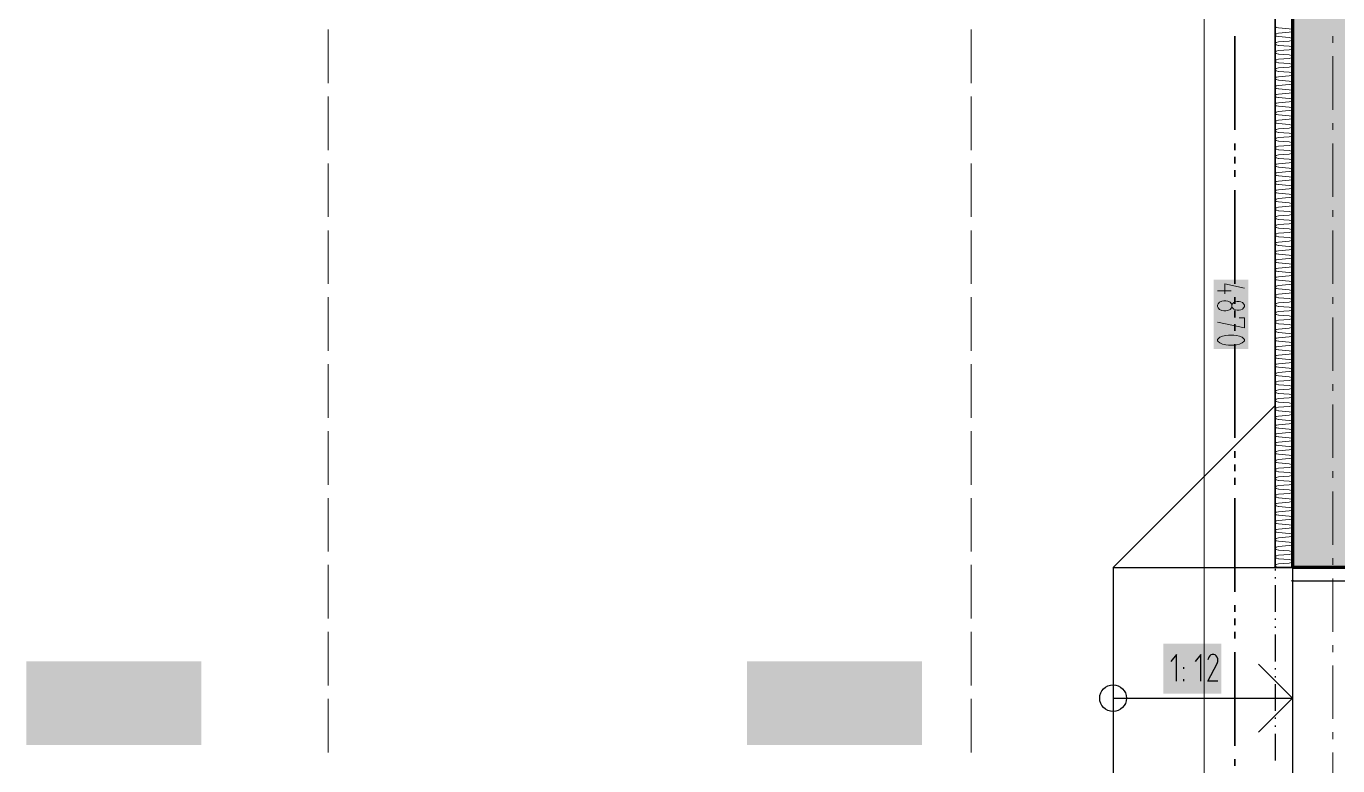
# Model space of a CAD drawing. Header units: millimetres. Extents: x 0 to 594, y 0 to 420.
# Drawn here: x 347.22 to 387, y 253.3 to 275.75 of the extents above; entities that cross this region are included whole.
import ezdxf

# ---------------------------------------------------------------- set-up
doc = ezdxf.new("R2010")
doc.units = ezdxf.units.MM
doc.header["$LTSCALE"] = 8
doc.layers.add('PDF_Cislovani stani', color=7, linetype='Continuous', true_color=0xffffff)
for name, color, linetype in [('PDF_Dokresleni nad rovinou rezu', 7, 'Continuous'), ('PDF_Dopravni znaceni', 7, 'Continuous'), ('PDF_Dvere', 7, 'Continuous'), ('PDF_Koty delkove', 7, 'Continuous'), ('PDF_Obecne 0.25', 7, 'Continuous'), ('PDF_Osy hlavni', 7, 'Continuous'), ('PDF_Pozarni useky', 3, 'Continuous'), ('PDF_Rampy', 7, 'Continuous'), ('PDF_Steny obvodove nosne', 7, 'Continuous'), ('PDF_Steny sendvic', 7, 'Continuous')]:
    doc.layers.add(name, color=color, linetype=linetype)

msp = doc.modelspace()

# ---------------------------------------------------------------- linework, layer by layer
at = {"layer": 'PDF_Cislovani stani', "lineweight": 18, "transparency": 33554559}
for points in [[(347.224, 256.471), (347.224, 253.932), (352.533, 256.471), (352.533, 253.932)], [(369.084, 256.471), (369.084, 253.932), (374.393, 256.471), (374.393, 253.932)]]:
    msp.add_solid(points, dxfattribs=at)
at = {"layer": 'PDF_Dokresleni nad rovinou rezu', "lineweight": 25}
for points in [[(385.105, 259.27), (385.105, 259.229)], [(385.105, 259.026), (385.105, 258.986)], [(385.105, 258.782), (385.105, 257.97)], [(385.105, 257.767), (385.105, 257.726)], [(385.105, 257.523), (385.105, 257.482)], [(385.105, 257.279), (385.105, 256.466)], [(385.105, 256.263), (385.105, 256.223)], [(385.105, 256.02), (385.105, 255.979)], [(385.105, 255.776), (385.105, 254.963)], [(385.105, 254.76), (385.105, 254.719)], [(385.105, 254.516), (385.105, 254.475)], [(385.105, 254.272), (385.105, 253.46)]]:
    msp.add_lwpolyline(points, dxfattribs=at)
at = {"layer": 'PDF_Dokresleni nad rovinou rezu', "lineweight": 25, "transparency": 33554559}
msp.add_solid([(385.105, 259.369), (385.156, 259.319), (385.054, 259.319), (385.105, 259.268)], dxfattribs=at)
at = {"layer": 'PDF_Dopravni znaceni', "lineweight": 18}
for points in [[(356.378, 275.645), (356.378, 274.019)], [(375.882, 275.645), (375.882, 274.019)], [(356.378, 273.613), (356.378, 271.988)], [(375.882, 273.613), (375.882, 271.988)], [(356.378, 271.582), (356.378, 269.956)], [(375.882, 271.582), (375.882, 269.956)], [(356.378, 269.55), (356.378, 267.925)], [(375.882, 269.55), (375.882, 267.925)], [(356.378, 267.518), (356.378, 265.893)], [(375.882, 267.518), (375.882, 265.893)], [(356.378, 265.487), (356.378, 263.861)], [(375.882, 265.487), (375.882, 263.861)], [(356.378, 263.455), (356.378, 261.83)], [(375.882, 263.455), (375.882, 261.83)], [(356.378, 261.424), (356.378, 259.798)], [(375.882, 261.424), (375.882, 259.798)], [(356.378, 259.392), (356.378, 257.767)], [(375.882, 259.392), (375.882, 257.767)], [(356.378, 257.36), (356.378, 255.735)], [(375.882, 257.36), (375.882, 255.735)], [(356.378, 255.329), (356.378, 253.703)], [(375.882, 255.329), (375.882, 253.703)]]:
    msp.add_lwpolyline(points, dxfattribs=at)
at = {"layer": 'PDF_Dvere', "lineweight": 25}
msp.add_lwpolyline([(385.633, 259.319), (385.633, 258.912), (387.665, 258.912), (387.665, 259.319)], close=True, dxfattribs=at)
for points in [[(385.633, 258.912), (385.633, 258.457)], [(385.633, 258.254), (385.633, 258.214)], [(385.633, 258.01), (385.633, 257.198)], [(385.633, 256.995), (385.633, 256.954)], [(385.633, 256.751), (385.633, 255.938)], [(385.633, 255.735), (385.633, 255.694)], [(385.633, 255.491), (385.633, 254.679)], [(385.633, 254.475), (385.633, 254.435)], [(385.633, 254.232), (385.633, 253.419)]]:
    msp.add_lwpolyline(points, dxfattribs=at)
at = {"layer": 'PDF_Dvere', "lineweight": 25, "transparency": 33554559}
msp.add_solid([(385.633, 258.963), (385.684, 258.912), (385.583, 258.912), (385.633, 258.862)], dxfattribs=at)
at = {"layer": 'PDF_Koty delkove', "lineweight": 18}
for points in [[(382.954, 294.709), (382.954, 292.677), (382.954, 288.208), (382.954, 287.395), (382.954, 286.867), (382.954, 247.292), (382.954, 246.682)], [(383.577, 267.626), (383.577, 267.93), (384.172, 267.799)], [(383.36, 267.713), (383.766, 267.713)], [(383.55, 267.106), (383.604, 267.106), (383.672, 267.117), (383.739, 267.149), (383.78, 267.193), (383.794, 267.214), (383.794, 267.301), (383.78, 267.323), (383.739, 267.366), (383.672, 267.399), (383.604, 267.41), (383.55, 267.41), (383.483, 267.399), (383.414, 267.366), (383.374, 267.323), (383.36, 267.279), (383.36, 267.236), (383.374, 267.193), (383.414, 267.149), (383.483, 267.117), (383.55, 267.106)], [(383.794, 267.301), (383.808, 267.323), (383.848, 267.355), (383.902, 267.377), (383.956, 267.388), (384.011, 267.388), (384.064, 267.377), (384.119, 267.355), (384.159, 267.312), (384.172, 267.279), (384.172, 267.236), (384.159, 267.204), (384.119, 267.16), (384.064, 267.139), (384.011, 267.128), (383.956, 267.128), (383.902, 267.139), (383.848, 267.16), (383.808, 267.193), (383.794, 267.214)], [(384.011, 266.89), (384.172, 266.89), (384.172, 266.586), (383.36, 266.759)]]:
    msp.add_lwpolyline(points, dxfattribs=at)
msp.add_lwpolyline([(383.686, 266.066), (383.848, 266.066), (383.929, 266.077), (384.024, 266.099), (384.105, 266.131), (384.159, 266.174), (384.172, 266.196), (384.172, 266.239), (384.159, 266.261), (384.105, 266.304), (384.024, 266.337), (383.929, 266.359), (383.848, 266.37), (383.686, 266.37), (383.604, 266.359), (383.509, 266.337), (383.428, 266.304), (383.374, 266.261), (383.36, 266.239), (383.36, 266.196), (383.374, 266.174), (383.428, 266.131), (383.509, 266.099), (383.604, 266.077)], close=True, dxfattribs=at)
at = {"layer": 'PDF_Koty delkove', "color": 7, "lineweight": 18, "true_color": 0xffffff, "transparency": 33554559}
msp.add_solid([(383.238, 268.052), (383.238, 265.944), (384.294, 268.052), (384.294, 265.944)], dxfattribs=at)
at = {"layer": 'PDF_Obecne 0.25', "lineweight": 25}
for points in [[(385.105, 264.235), (380.189, 259.319), (380.189, 251.192)], [(380.189, 259.319), (385.633, 259.319)]]:
    msp.add_lwpolyline(points, dxfattribs=at)
msp.add_lwpolyline([(385.633, 259.319), (385.633, 251.192), (380.189, 251.192), (385.105, 247.292, 0.414211), (387.137, 245.26), (433.742, 245.26, 0.414215), (435.773, 247.292)], format="xyb", dxfattribs=at)
at = {"layer": 'PDF_Osy hlavni', "lineweight": 18}
for points in [[(386.852, 275.442), (386.852, 275.238)], [(386.852, 274.832), (386.852, 273.207)], [(386.852, 272.8), (386.852, 272.597)], [(386.852, 272.191), (386.852, 270.566)], [(386.852, 270.159), (386.852, 269.956)], [(386.852, 269.55), (386.852, 267.925)], [(386.852, 267.518), (386.852, 267.315)], [(386.852, 266.909), (386.852, 265.284)], [(386.852, 264.877), (386.852, 264.674)], [(386.852, 264.268), (386.852, 262.643)], [(386.852, 262.236), (386.852, 262.033)], [(386.852, 261.627), (386.852, 260.001)], [(386.852, 259.595), (386.852, 259.392)], [(386.852, 258.986), (386.852, 257.36)], [(386.852, 256.954), (386.852, 256.751)], [(386.852, 256.345), (386.852, 254.719)], [(386.852, 254.313), (386.852, 254.11)], [(386.852, 253.703), (386.852, 252.078)]]:
    msp.add_lwpolyline(points, dxfattribs=at)
at = {"layer": 'PDF_Pozarni useky', "lineweight": 35}
for points in [[(383.886, 275.442), (383.886, 272.597)], [(383.886, 272.191), (383.886, 271.988)], [(383.886, 271.785), (383.886, 271.582)], [(383.886, 271.378), (383.886, 271.175)], [(383.886, 270.769), (383.886, 267.925)], [(383.886, 267.518), (383.886, 267.315)], [(383.886, 267.112), (383.886, 266.909)], [(383.886, 266.706), (383.886, 266.503)], [(383.886, 266.096), (383.886, 263.252)], [(383.886, 262.846), (383.886, 262.643)], [(383.886, 262.439), (383.886, 262.236)], [(383.886, 262.033), (383.886, 261.83)], [(383.886, 261.424), (383.886, 258.579)], [(383.886, 258.173), (383.886, 257.97)], [(383.886, 257.767), (383.886, 257.564)], [(383.886, 257.36), (383.886, 257.157)], [(383.886, 256.751), (383.886, 253.907)], [(383.886, 253.5), (383.886, 253.297)]]:
    msp.add_lwpolyline(points, dxfattribs=at)
at = {"layer": 'PDF_Rampy', "lineweight": 25}
for points in [[(382.114, 255.861), (382.114, 256.674), (381.941, 256.458)], [(382.851, 255.861), (382.851, 256.674), (382.678, 256.458)], [(383.371, 255.861), (383.068, 255.861), (383.35, 256.403), (383.371, 256.458), (383.371, 256.539), (383.35, 256.593), (383.317, 256.633), (383.285, 256.661), (383.241, 256.674), (383.198, 256.674), (383.155, 256.661), (383.122, 256.633), (383.09, 256.593), (383.068, 256.512)], [(382.331, 256.241), (382.331, 256.295)], [(385.633, 255.35), (384.599, 256.384)], [(382.331, 255.861), (382.331, 255.929)], [(380.189, 255.35), (385.633, 255.35), (384.599, 254.315)]]:
    msp.add_lwpolyline(points, dxfattribs=at)
msp.add_circle((380.189, 255.35), 0.406, dxfattribs=at)
at = {"layer": 'PDF_Rampy', "color": 7, "lineweight": 25, "true_color": 0xffffff, "transparency": 33554559}
msp.add_solid([(381.709, 255.482), (383.473, 255.482), (381.709, 256.999), (383.473, 256.999)], dxfattribs=at)
at = {"layer": 'PDF_Steny obvodove nosne', "lineweight": 70}
for points in [[(385.633, 294.709), (369.909, 294.709), (369.909, 292.677), (381.042, 292.677), (381.855, 292.677), (385.633, 292.677), (385.633, 288.208), (385.633, 287.395), (385.633, 286.867), (385.633, 259.319)], [(387.665, 259.319), (385.633, 259.319)]]:
    msp.add_lwpolyline(points, dxfattribs=at)
at = {"layer": 'PDF_Steny obvodove nosne', "color": 9, "lineweight": 9, "true_color": 0xc0c0c0, "transparency": 33554559}
msp.add_solid([(387.665, 259.319), (387.665, 300.072), (385.633, 259.319), (385.633, 300.072)], dxfattribs=at)
at = {"layer": 'PDF_Steny sendvic', "lineweight": 35}
msp.add_lwpolyline([(385.105, 286.867), (385.105, 259.319), (385.633, 259.319), (385.633, 286.867)], dxfattribs=at)
at = {"layer": 'PDF_Steny sendvic', "lineweight": 9}
for points in [[(385.105, 275.746), (385.136, 275.709), (385.211, 275.693)], [(385.528, 275.667), (385.211, 275.693)], [(385.211, 275.535), (385.136, 275.519), (385.105, 275.482)], [(385.105, 275.482), (385.136, 275.445), (385.211, 275.429)], [(385.211, 275.535), (385.528, 275.561)], [(385.528, 275.403), (385.211, 275.429)], [(385.211, 275.271), (385.528, 275.297)], [(385.528, 275.667), (385.528, 275.667)], [(385.633, 275.62), (385.603, 275.652), (385.528, 275.667)], [(385.528, 275.561), (385.603, 275.577), (385.633, 275.609)], [(385.528, 275.403), (385.528, 275.403)], [(385.633, 275.356), (385.603, 275.388), (385.528, 275.403)], [(385.528, 275.297), (385.603, 275.312), (385.633, 275.344)], [(385.211, 275.271), (385.136, 275.255), (385.105, 275.218)], [(385.105, 275.218), (385.136, 275.181), (385.211, 275.165)], [(385.211, 275.007), (385.136, 274.991), (385.105, 274.954)], [(385.105, 274.954), (385.136, 274.916), (385.211, 274.901)], [(385.528, 275.139), (385.211, 275.165)], [(385.211, 275.007), (385.528, 275.033)], [(385.528, 274.875), (385.211, 274.901)], [(385.528, 275.139), (385.528, 275.139)], [(385.633, 275.091), (385.603, 275.123), (385.528, 275.139)], [(385.528, 275.033), (385.603, 275.048), (385.633, 275.08)], [(385.211, 274.743), (385.136, 274.727), (385.105, 274.69)], [(385.105, 274.69), (385.136, 274.652), (385.211, 274.637)], [(385.211, 274.743), (385.528, 274.769)], [(385.528, 274.611), (385.211, 274.637)], [(385.211, 274.478), (385.528, 274.505)], [(385.528, 274.875), (385.528, 274.875)], [(385.633, 274.827), (385.603, 274.859), (385.528, 274.875)], [(385.528, 274.769), (385.603, 274.784), (385.633, 274.816)], [(385.528, 274.611), (385.528, 274.611)], [(385.633, 274.563), (385.603, 274.595), (385.528, 274.611)], [(385.528, 274.505), (385.603, 274.52), (385.633, 274.552)], [(385.211, 274.478), (385.136, 274.463), (385.105, 274.426), (385.136, 274.388), (385.211, 274.373)], [(385.211, 274.214), (385.136, 274.199), (385.105, 274.161)], [(385.105, 274.161), (385.136, 274.124), (385.211, 274.109)], [(385.528, 274.347), (385.211, 274.373)], [(385.211, 274.214), (385.528, 274.24)], [(385.528, 274.083), (385.211, 274.109)], [(385.528, 274.347), (385.528, 274.347)], [(385.633, 274.299), (385.603, 274.331), (385.528, 274.347)], [(385.528, 274.24), (385.603, 274.256), (385.633, 274.288)], [(385.211, 273.95), (385.136, 273.935), (385.105, 273.897), (385.136, 273.86), (385.211, 273.845)], [(385.528, 273.712), (385.211, 273.686), (385.136, 273.671), (385.105, 273.633), (385.136, 273.596), (385.211, 273.58)], [(385.211, 273.95), (385.528, 273.976)], [(385.528, 273.818), (385.211, 273.845)], [(385.528, 274.083), (385.528, 274.083)], [(385.633, 274.035), (385.603, 274.067), (385.528, 274.083)], [(385.528, 273.976), (385.603, 273.992), (385.633, 274.024)], [(385.528, 273.818), (385.528, 273.818)], [(385.633, 273.771), (385.603, 273.803), (385.528, 273.818)], [(385.528, 273.712), (385.603, 273.728), (385.633, 273.76)], [(385.528, 273.448), (385.211, 273.422), (385.136, 273.407), (385.105, 273.369), (385.136, 273.332), (385.211, 273.316)], [(385.528, 273.554), (385.211, 273.58)], [(385.528, 273.29), (385.211, 273.316)], [(385.528, 273.554), (385.528, 273.554)], [(385.633, 273.507), (385.603, 273.539), (385.528, 273.554)], [(385.528, 273.448), (385.603, 273.464)], [(385.528, 273.29), (385.528, 273.29)], [(385.633, 273.243), (385.603, 273.275), (385.528, 273.29)], [(385.603, 273.464), (385.633, 273.496)], [(385.211, 273.158), (385.136, 273.142), (385.105, 273.105)], [(385.105, 273.105), (385.136, 273.068), (385.211, 273.052)], [(385.211, 272.894), (385.136, 272.878), (385.105, 272.841)], [(385.211, 273.158), (385.528, 273.184)], [(385.528, 273.026), (385.211, 273.052)], [(385.211, 272.894), (385.528, 272.92)], [(385.528, 273.184), (385.603, 273.2), (385.633, 273.232)], [(385.528, 273.026), (385.528, 273.026)], [(385.633, 272.979), (385.603, 273.011), (385.528, 273.026)], [(385.528, 272.92), (385.603, 272.935), (385.633, 272.967)], [(385.105, 272.841), (385.136, 272.804)], [(385.528, 272.656), (385.211, 272.63), (385.136, 272.614), (385.105, 272.577)], [(385.105, 272.577), (385.136, 272.54), (385.211, 272.524)], [(385.136, 272.804), (385.211, 272.788)], [(385.528, 272.762), (385.211, 272.788)], [(385.528, 272.498), (385.211, 272.524)], [(385.528, 272.762), (385.528, 272.762)], [(385.633, 272.714), (385.603, 272.746), (385.528, 272.762)], [(385.528, 272.656), (385.603, 272.671), (385.633, 272.703)], [(385.528, 272.498), (385.528, 272.498)], [(385.633, 272.45), (385.603, 272.482), (385.528, 272.498)], [(385.211, 272.366), (385.136, 272.35), (385.105, 272.313)], [(385.105, 272.313), (385.136, 272.275), (385.211, 272.26)], [(385.211, 272.101), (385.136, 272.086), (385.105, 272.049)], [(385.211, 272.366), (385.528, 272.392)], [(385.528, 272.234), (385.211, 272.26)], [(385.211, 272.101), (385.528, 272.128)], [(385.528, 272.392), (385.603, 272.407), (385.633, 272.439)], [(385.528, 272.234), (385.528, 272.234)], [(385.633, 272.186), (385.603, 272.218), (385.528, 272.234)], [(385.528, 272.128), (385.603, 272.143), (385.633, 272.175)], [(385.105, 272.049), (385.136, 272.011), (385.211, 271.996)], [(385.211, 271.837), (385.136, 271.822), (385.105, 271.785)], [(385.105, 271.785), (385.136, 271.747), (385.211, 271.732)], [(385.528, 271.97), (385.211, 271.996)], [(385.211, 271.837), (385.528, 271.864)], [(385.528, 271.706), (385.211, 271.732)], [(385.528, 271.97), (385.528, 271.97)], [(385.633, 271.922), (385.603, 271.954), (385.528, 271.97)], [(385.528, 271.864), (385.603, 271.879), (385.633, 271.911)], [(385.528, 271.706), (385.528, 271.706)], [(385.633, 271.658), (385.603, 271.69), (385.528, 271.706)], [(385.211, 271.573), (385.136, 271.558), (385.105, 271.52)], [(385.105, 271.52), (385.136, 271.483), (385.211, 271.468)], [(385.211, 271.309), (385.136, 271.294), (385.105, 271.256), (385.105, 271.256)], [(385.211, 271.573), (385.528, 271.599)], [(385.528, 271.441), (385.211, 271.468)], [(385.211, 271.309), (385.528, 271.335)], [(385.528, 271.599), (385.603, 271.615), (385.633, 271.647)], [(385.528, 271.441), (385.528, 271.441)], [(385.603, 271.426), (385.528, 271.441)], [(385.528, 271.335), (385.603, 271.351), (385.633, 271.383)], [(385.633, 271.394), (385.603, 271.426)], [(385.105, 271.256), (385.136, 271.219), (385.211, 271.204)], [(385.211, 271.045), (385.136, 271.03), (385.105, 270.992)], [(385.105, 270.992), (385.136, 270.955), (385.211, 270.939)], [(385.528, 271.177), (385.211, 271.204)], [(385.211, 271.045), (385.528, 271.071)], [(385.528, 270.913), (385.211, 270.939)], [(385.528, 271.177), (385.528, 271.177)], [(385.633, 271.13), (385.603, 271.162), (385.528, 271.177)], [(385.528, 271.071), (385.603, 271.087), (385.633, 271.119)], [(385.528, 270.913), (385.528, 270.913)], [(385.633, 270.866), (385.603, 270.898), (385.528, 270.913)], [(385.211, 270.781), (385.136, 270.765), (385.105, 270.728)], [(385.105, 270.728), (385.136, 270.691), (385.211, 270.675)], [(385.211, 270.517), (385.136, 270.501), (385.105, 270.464)], [(385.211, 270.781), (385.528, 270.807)], [(385.528, 270.649), (385.211, 270.675)], [(385.211, 270.517), (385.528, 270.543)], [(385.528, 270.807), (385.603, 270.823), (385.633, 270.855)], [(385.528, 270.649), (385.528, 270.649)], [(385.633, 270.602), (385.603, 270.634), (385.528, 270.649)], [(385.528, 270.543), (385.603, 270.559), (385.633, 270.591)], [(385.105, 270.464), (385.136, 270.427), (385.211, 270.411)], [(385.211, 270.253), (385.136, 270.237), (385.105, 270.2)], [(385.105, 270.2), (385.136, 270.163), (385.211, 270.147)], [(385.528, 270.385), (385.211, 270.411)], [(385.211, 270.253), (385.528, 270.279)], [(385.528, 270.121), (385.211, 270.147)], [(385.528, 270.385), (385.528, 270.385)], [(385.633, 270.337), (385.603, 270.369), (385.528, 270.385)], [(385.528, 270.279), (385.603, 270.294), (385.633, 270.326)], [(385.528, 270.121), (385.528, 270.121)], [(385.528, 270.121), (385.528, 270.121)], [(385.633, 270.073), (385.603, 270.105), (385.528, 270.121)], [(385.211, 269.989), (385.136, 269.973), (385.105, 269.936)], [(385.105, 269.936), (385.136, 269.898), (385.211, 269.883)], [(385.211, 269.724), (385.136, 269.709), (385.105, 269.672), (385.136, 269.634), (385.211, 269.619)], [(385.211, 269.989), (385.528, 270.015), (385.603, 270.03), (385.633, 270.062)], [(385.528, 269.857), (385.211, 269.883)], [(385.211, 269.724), (385.528, 269.751), (385.603, 269.766), (385.633, 269.798)], [(385.528, 269.857), (385.528, 269.857)], [(385.633, 269.809), (385.603, 269.841), (385.528, 269.857)], [(385.211, 269.46), (385.136, 269.445), (385.105, 269.408), (385.136, 269.37), (385.211, 269.355)], [(385.528, 269.593), (385.211, 269.619)], [(385.211, 269.46), (385.528, 269.487)], [(385.528, 269.329), (385.211, 269.355)], [(385.528, 269.593), (385.528, 269.593)], [(385.633, 269.545), (385.603, 269.577), (385.528, 269.593)], [(385.528, 269.487), (385.603, 269.502), (385.633, 269.534)], [(385.528, 269.329), (385.528, 269.329)], [(385.633, 269.281), (385.603, 269.313), (385.528, 269.329)], [(385.211, 269.196), (385.136, 269.181), (385.105, 269.143), (385.136, 269.106), (385.211, 269.091)], [(385.211, 268.932), (385.136, 268.917), (385.105, 268.879)], [(385.211, 269.196), (385.528, 269.222)], [(385.528, 269.064), (385.211, 269.091)], [(385.211, 268.932), (385.528, 268.958)], [(385.528, 269.222), (385.603, 269.238), (385.633, 269.27)], [(385.528, 269.064), (385.528, 269.064)], [(385.633, 269.017), (385.603, 269.049), (385.528, 269.064)], [(385.528, 268.958), (385.603, 268.974), (385.633, 269.006)], [(385.528, 268.8), (385.211, 268.827), (385.136, 268.842), (385.105, 268.879)], [(385.211, 268.668), (385.136, 268.653), (385.105, 268.615), (385.136, 268.578), (385.211, 268.562)], [(385.211, 268.668), (385.528, 268.694)], [(385.528, 268.536), (385.211, 268.562)], [(385.528, 268.8), (385.528, 268.8)], [(385.633, 268.753), (385.603, 268.785), (385.528, 268.8)], [(385.528, 268.694), (385.603, 268.71), (385.633, 268.742)], [(385.528, 268.536), (385.528, 268.536)], [(385.633, 268.489), (385.603, 268.521), (385.528, 268.536)], [(385.211, 268.404), (385.136, 268.388), (385.105, 268.351)], [(385.105, 268.351), (385.105, 268.351), (385.136, 268.314), (385.211, 268.298)], [(385.211, 268.14), (385.136, 268.124), (385.105, 268.087)], [(385.211, 268.404), (385.528, 268.43)], [(385.528, 268.272), (385.211, 268.298)], [(385.211, 268.14), (385.528, 268.166)], [(385.528, 268.43), (385.603, 268.446), (385.633, 268.478)], [(385.528, 268.272), (385.528, 268.272)], [(385.633, 268.225), (385.603, 268.257), (385.528, 268.272)], [(385.528, 268.166), (385.603, 268.182), (385.633, 268.214)], [(385.105, 268.087), (385.136, 268.05), (385.211, 268.034)], [(385.211, 267.876), (385.136, 267.86), (385.105, 267.823)], [(385.105, 267.823), (385.136, 267.786), (385.211, 267.77)], [(385.528, 268.008), (385.211, 268.034)], [(385.211, 267.876), (385.528, 267.902)], [(385.528, 267.744), (385.211, 267.77)], [(385.528, 268.008), (385.528, 268.008)], [(385.633, 267.961), (385.603, 267.993), (385.528, 268.008)], [(385.528, 267.902), (385.603, 267.917), (385.633, 267.949)], [(385.528, 267.744), (385.528, 267.744)], [(385.633, 267.696), (385.603, 267.728), (385.528, 267.744)], [(385.211, 267.612), (385.136, 267.596), (385.105, 267.559)], [(385.105, 267.559), (385.136, 267.521), (385.211, 267.506)], [(385.211, 267.348), (385.136, 267.332), (385.105, 267.295)], [(385.211, 267.612), (385.528, 267.638)], [(385.528, 267.48), (385.211, 267.506)], [(385.211, 267.348), (385.528, 267.374)], [(385.528, 267.638), (385.603, 267.653), (385.633, 267.685)], [(385.528, 267.48), (385.528, 267.48)], [(385.633, 267.432), (385.603, 267.464), (385.528, 267.48)], [(385.528, 267.374), (385.603, 267.389), (385.633, 267.421)], [(385.105, 267.295), (385.136, 267.257), (385.211, 267.242)], [(385.211, 267.083), (385.136, 267.068), (385.105, 267.031), (385.105, 267.031)], [(385.528, 266.952), (385.211, 266.978), (385.136, 266.993), (385.105, 267.031)], [(385.528, 267.216), (385.211, 267.242)], [(385.211, 267.083), (385.528, 267.11), (385.603, 267.125), (385.633, 267.157)], [(385.528, 267.216), (385.528, 267.216)], [(385.633, 267.168), (385.603, 267.2), (385.528, 267.216)], [(385.528, 266.952), (385.528, 266.952)], [(385.633, 266.904), (385.603, 266.936), (385.528, 266.952)], [(385.211, 266.819), (385.136, 266.804), (385.105, 266.766)], [(385.528, 266.688), (385.211, 266.714), (385.136, 266.729), (385.105, 266.766)], [(385.211, 266.555), (385.136, 266.54), (385.105, 266.502)], [(385.211, 266.819), (385.528, 266.845)], [(385.211, 266.555), (385.528, 266.581), (385.603, 266.597), (385.633, 266.629)], [(385.528, 266.845), (385.603, 266.861)], [(385.528, 266.688), (385.528, 266.688)], [(385.633, 266.64), (385.603, 266.672), (385.528, 266.688)], [(385.603, 266.861), (385.633, 266.893)], [(385.528, 266.423), (385.211, 266.45), (385.136, 266.465), (385.105, 266.502)], [(385.211, 266.291), (385.136, 266.276), (385.105, 266.238)], [(385.105, 266.238), (385.136, 266.201), (385.211, 266.185)], [(385.211, 266.291), (385.528, 266.317), (385.603, 266.333), (385.633, 266.365)], [(385.528, 266.159), (385.211, 266.185)], [(385.528, 266.423), (385.528, 266.423)], [(385.633, 266.376), (385.603, 266.408), (385.528, 266.423)], [(385.528, 266.159), (385.528, 266.159)], [(385.633, 266.112), (385.603, 266.144), (385.528, 266.159)], [(385.211, 266.027), (385.136, 266.012), (385.105, 265.974)], [(385.105, 265.974), (385.136, 265.937), (385.211, 265.921)], [(385.211, 265.763), (385.136, 265.747), (385.105, 265.71)], [(385.211, 266.027), (385.528, 266.053), (385.603, 266.069), (385.633, 266.101)], [(385.528, 265.895), (385.211, 265.921)], [(385.211, 265.763), (385.528, 265.789), (385.603, 265.805), (385.633, 265.837)], [(385.528, 265.895), (385.528, 265.895)], [(385.633, 265.848), (385.603, 265.88), (385.528, 265.895)], [(385.105, 265.71), (385.136, 265.673), (385.211, 265.657)], [(385.211, 265.499), (385.136, 265.483), (385.105, 265.446)], [(385.105, 265.446), (385.105, 265.446), (385.136, 265.409), (385.211, 265.393)], [(385.528, 265.631), (385.211, 265.657)], [(385.211, 265.499), (385.528, 265.525)], [(385.528, 265.367), (385.211, 265.393)], [(385.528, 265.631), (385.528, 265.631)], [(385.633, 265.584), (385.603, 265.616), (385.528, 265.631)], [(385.528, 265.525), (385.603, 265.54), (385.633, 265.572)], [(385.528, 265.367), (385.528, 265.367)], [(385.633, 265.319), (385.603, 265.351), (385.528, 265.367)], [(385.211, 265.235), (385.136, 265.219), (385.105, 265.182)], [(385.105, 265.182), (385.136, 265.145), (385.211, 265.129)], [(385.211, 264.971), (385.136, 264.955), (385.105, 264.918)], [(385.211, 265.235), (385.528, 265.261)], [(385.528, 265.103), (385.211, 265.129)], [(385.211, 264.971), (385.528, 264.997)], [(385.528, 265.261), (385.603, 265.276), (385.633, 265.308)], [(385.528, 265.103), (385.528, 265.103)], [(385.633, 265.055), (385.603, 265.087), (385.528, 265.103)], [(385.528, 264.997), (385.603, 265.012), (385.633, 265.044)], [(385.105, 264.918), (385.136, 264.88), (385.211, 264.865)], [(385.211, 264.706), (385.136, 264.691), (385.105, 264.654)], [(385.105, 264.654), (385.136, 264.616), (385.211, 264.601)], [(385.528, 264.839), (385.211, 264.865)], [(385.211, 264.706), (385.528, 264.733)], [(385.528, 264.575), (385.211, 264.601)], [(385.528, 264.839), (385.528, 264.839)], [(385.633, 264.791), (385.603, 264.823), (385.528, 264.839)], [(385.528, 264.733), (385.603, 264.748), (385.633, 264.78)], [(385.528, 264.575), (385.528, 264.575)], [(385.633, 264.527), (385.603, 264.559), (385.528, 264.575)], [(385.211, 264.442), (385.136, 264.427), (385.105, 264.39)], [(385.105, 264.39), (385.136, 264.352), (385.211, 264.337)], [(385.211, 264.178), (385.136, 264.163), (385.105, 264.125)], [(385.211, 264.442), (385.528, 264.468)], [(385.528, 264.311), (385.211, 264.337)], [(385.211, 264.178), (385.528, 264.204)], [(385.528, 264.468), (385.603, 264.484), (385.633, 264.516)], [(385.528, 264.311), (385.528, 264.311)], [(385.633, 264.263), (385.603, 264.295), (385.528, 264.311)], [(385.528, 264.204), (385.603, 264.22), (385.633, 264.252)], [(385.528, 264.046), (385.211, 264.073), (385.136, 264.088), (385.105, 264.125)], [(385.211, 263.914), (385.136, 263.899), (385.105, 263.861)], [(385.105, 263.861), (385.136, 263.824)], [(385.528, 263.782), (385.211, 263.808), (385.136, 263.824)], [(385.211, 263.914), (385.528, 263.94), (385.603, 263.956), (385.633, 263.988)], [(385.528, 264.046), (385.528, 264.046)], [(385.633, 263.999), (385.603, 264.031), (385.528, 264.046)], [(385.528, 263.782), (385.528, 263.782)], [(385.633, 263.735), (385.603, 263.767), (385.528, 263.782)], [(385.211, 263.65), (385.136, 263.635), (385.105, 263.597)], [(385.105, 263.597), (385.136, 263.56), (385.211, 263.544)], [(385.211, 263.386), (385.136, 263.37), (385.105, 263.333)], [(385.211, 263.65), (385.528, 263.676)], [(385.528, 263.518), (385.211, 263.544)], [(385.211, 263.386), (385.528, 263.412)], [(385.528, 263.676), (385.603, 263.692), (385.633, 263.724)], [(385.528, 263.518), (385.528, 263.518)], [(385.633, 263.471), (385.603, 263.503), (385.528, 263.518)], [(385.528, 263.412), (385.603, 263.428), (385.633, 263.46)], [(385.105, 263.333), (385.136, 263.296), (385.211, 263.28)], [(385.211, 263.122), (385.136, 263.106), (385.105, 263.069)], [(385.105, 263.069), (385.136, 263.032), (385.211, 263.016)], [(385.528, 263.254), (385.211, 263.28)], [(385.211, 263.122), (385.528, 263.148), (385.603, 263.164), (385.633, 263.195)], [(385.528, 262.99), (385.211, 263.016)], [(385.528, 263.254), (385.528, 263.254)], [(385.633, 263.207), (385.603, 263.239), (385.528, 263.254)], [(385.528, 262.99), (385.528, 262.99)], [(385.633, 262.942), (385.603, 262.974), (385.528, 262.99)], [(385.211, 262.858), (385.136, 262.842), (385.105, 262.805)], [(385.105, 262.805), (385.136, 262.768), (385.211, 262.752)], [(385.211, 262.594), (385.136, 262.578), (385.105, 262.541)], [(385.211, 262.858), (385.528, 262.884)], [(385.528, 262.726), (385.211, 262.752)], [(385.211, 262.594), (385.528, 262.62)], [(385.528, 262.884), (385.603, 262.899), (385.633, 262.931)], [(385.528, 262.726), (385.528, 262.726)], [(385.633, 262.678), (385.603, 262.71), (385.528, 262.726)], [(385.528, 262.62), (385.603, 262.635), (385.633, 262.667)], [(385.105, 262.541), (385.136, 262.503), (385.211, 262.488)], [(385.211, 262.329), (385.136, 262.314), (385.105, 262.277)], [(385.105, 262.277), (385.136, 262.239), (385.211, 262.224)], [(385.528, 262.462), (385.211, 262.488)], [(385.211, 262.329), (385.528, 262.356)], [(385.528, 262.198), (385.211, 262.224)], [(385.528, 262.462), (385.528, 262.462)], [(385.633, 262.414), (385.603, 262.446), (385.528, 262.462)], [(385.528, 262.356), (385.603, 262.371), (385.633, 262.403)], [(385.528, 262.198), (385.528, 262.198)], [(385.633, 262.15), (385.603, 262.182), (385.528, 262.198)], [(385.211, 262.065), (385.136, 262.05), (385.105, 262.013)], [(385.105, 262.013), (385.136, 261.975), (385.211, 261.96)], [(385.211, 261.801), (385.136, 261.786), (385.105, 261.748)], [(385.211, 262.065), (385.528, 262.092)], [(385.528, 261.934), (385.211, 261.96)], [(385.211, 261.801), (385.528, 261.827)], [(385.528, 262.092), (385.603, 262.107), (385.633, 262.139)], [(385.528, 261.934), (385.528, 261.934)], [(385.633, 261.886), (385.603, 261.918), (385.528, 261.934)], [(385.528, 261.827), (385.603, 261.843), (385.633, 261.875)], [(385.105, 261.748), (385.136, 261.711), (385.211, 261.696)], [(385.211, 261.537), (385.136, 261.522), (385.105, 261.484)], [(385.105, 261.484), (385.136, 261.447), (385.211, 261.432)], [(385.528, 261.669), (385.211, 261.696)], [(385.211, 261.537), (385.528, 261.563)], [(385.528, 261.405), (385.211, 261.432)], [(385.528, 261.669), (385.528, 261.669)], [(385.633, 261.622), (385.603, 261.654), (385.528, 261.669)], [(385.528, 261.563), (385.603, 261.579), (385.633, 261.611)], [(385.528, 261.405), (385.528, 261.405)], [(385.633, 261.358), (385.603, 261.39), (385.528, 261.405)], [(385.211, 261.273), (385.136, 261.258), (385.105, 261.22)], [(385.105, 261.22), (385.136, 261.183), (385.211, 261.167)], [(385.211, 261.009), (385.136, 260.993), (385.105, 260.956)], [(385.211, 261.273), (385.528, 261.299)], [(385.528, 261.141), (385.211, 261.167)], [(385.211, 261.009), (385.528, 261.035)], [(385.528, 261.299), (385.603, 261.315), (385.633, 261.347)], [(385.528, 261.141), (385.528, 261.141)], [(385.633, 261.094), (385.603, 261.126), (385.528, 261.141)], [(385.528, 261.035), (385.603, 261.051), (385.633, 261.083)], [(385.105, 260.956), (385.136, 260.919), (385.211, 260.903)], [(385.211, 260.745), (385.136, 260.729), (385.105, 260.692)], [(385.105, 260.692), (385.136, 260.655), (385.211, 260.639)], [(385.528, 260.877), (385.211, 260.903)], [(385.211, 260.745), (385.528, 260.771)], [(385.528, 260.613), (385.211, 260.639)], [(385.528, 260.877), (385.528, 260.877)], [(385.633, 260.83), (385.603, 260.862), (385.528, 260.877)], [(385.528, 260.771), (385.603, 260.787), (385.633, 260.819)], [(385.528, 260.613), (385.528, 260.613)], [(385.633, 260.566), (385.603, 260.598), (385.528, 260.613)], [(385.211, 260.481), (385.136, 260.465), (385.105, 260.428)], [(385.105, 260.428), (385.136, 260.391), (385.211, 260.375)], [(385.211, 260.217), (385.136, 260.201), (385.105, 260.164)], [(385.105, 260.164), (385.136, 260.126), (385.211, 260.111)], [(385.211, 260.481), (385.528, 260.507), (385.603, 260.522), (385.633, 260.554)], [(385.528, 260.349), (385.211, 260.375)], [(385.211, 260.217), (385.528, 260.243)], [(385.528, 260.349), (385.528, 260.349)], [(385.633, 260.301), (385.603, 260.333), (385.528, 260.349)], [(385.528, 260.243), (385.603, 260.258)], [(385.603, 260.258), (385.633, 260.29)], [(385.211, 259.953), (385.136, 259.937), (385.105, 259.9)], [(385.105, 259.9), (385.136, 259.862), (385.211, 259.847)], [(385.528, 260.085), (385.211, 260.111)], [(385.211, 259.953), (385.528, 259.979)], [(385.528, 259.821), (385.211, 259.847)], [(385.528, 260.085), (385.528, 260.085)], [(385.633, 260.037), (385.603, 260.069), (385.528, 260.085)], [(385.528, 259.979), (385.603, 259.994), (385.633, 260.026)], [(385.528, 259.821), (385.528, 259.821)], [(385.633, 259.773), (385.603, 259.805), (385.528, 259.821)], [(385.211, 259.688), (385.136, 259.673), (385.105, 259.636)], [(385.105, 259.636), (385.136, 259.598), (385.211, 259.583)], [(385.211, 259.424), (385.136, 259.409), (385.105, 259.371)], [(385.105, 259.371), (385.136, 259.334), (385.211, 259.319)], [(385.211, 259.688), (385.528, 259.715)], [(385.528, 259.557), (385.211, 259.583)], [(385.211, 259.424), (385.528, 259.45)], [(385.528, 259.715), (385.603, 259.73), (385.633, 259.762)], [(385.528, 259.557), (385.528, 259.557)], [(385.633, 259.509), (385.603, 259.541), (385.528, 259.557)], [(385.528, 259.45), (385.603, 259.466), (385.633, 259.498)]]:
    msp.add_lwpolyline(points, dxfattribs=at)
at = {"layer": 'PDF_Steny sendvic', "lineweight": 9, "transparency": 33554559}
for points in [[(385.211, 275.712), (385.229, 275.693), (385.193, 275.693), (385.211, 275.675)], [(385.211, 275.448), (385.229, 275.429), (385.193, 275.429), (385.211, 275.411)], [(385.211, 275.183), (385.229, 275.165), (385.193, 275.165), (385.211, 275.147)], [(385.211, 274.919), (385.229, 274.901), (385.193, 274.901), (385.211, 274.883)], [(385.211, 274.655), (385.229, 274.637), (385.193, 274.637), (385.211, 274.619)], [(385.211, 274.391), (385.229, 274.373), (385.193, 274.373), (385.211, 274.355)], [(385.211, 274.127), (385.229, 274.109), (385.193, 274.109), (385.211, 274.09)], [(385.211, 273.863), (385.229, 273.845), (385.193, 273.845), (385.211, 273.826)], [(385.211, 273.599), (385.229, 273.58), (385.193, 273.58), (385.211, 273.562)], [(385.211, 273.335), (385.229, 273.316), (385.193, 273.316), (385.211, 273.298)], [(385.211, 273.071), (385.229, 273.052), (385.193, 273.052), (385.211, 273.034)], [(385.211, 272.806), (385.229, 272.788), (385.193, 272.788), (385.211, 272.77)], [(385.211, 272.542), (385.229, 272.524), (385.193, 272.524), (385.211, 272.506)], [(385.211, 272.278), (385.229, 272.26), (385.193, 272.26), (385.211, 272.242)], [(385.211, 272.014), (385.229, 271.996), (385.193, 271.996), (385.211, 271.978)], [(385.211, 271.75), (385.229, 271.732), (385.193, 271.732), (385.211, 271.713)], [(385.211, 271.486), (385.229, 271.468), (385.193, 271.468), (385.211, 271.449)], [(385.211, 271.222), (385.229, 271.204), (385.193, 271.204), (385.211, 271.185)], [(385.211, 270.958), (385.229, 270.939), (385.193, 270.939), (385.211, 270.921)], [(385.211, 270.694), (385.229, 270.675), (385.193, 270.675), (385.211, 270.657)], [(385.211, 270.429), (385.229, 270.411), (385.193, 270.411), (385.211, 270.393)], [(385.211, 270.165), (385.229, 270.147), (385.193, 270.147), (385.211, 270.129)], [(385.211, 269.901), (385.229, 269.883), (385.193, 269.883), (385.211, 269.865)], [(385.211, 269.637), (385.229, 269.619), (385.193, 269.619), (385.211, 269.601)], [(385.211, 269.373), (385.229, 269.355), (385.193, 269.355), (385.211, 269.336)], [(385.211, 269.109), (385.229, 269.091), (385.193, 269.091), (385.211, 269.072)], [(385.211, 268.845), (385.229, 268.827), (385.193, 268.827), (385.211, 268.808)], [(385.211, 268.581), (385.229, 268.562), (385.193, 268.562), (385.211, 268.544)], [(385.211, 268.317), (385.229, 268.298), (385.193, 268.298), (385.211, 268.28)], [(385.211, 268.052), (385.229, 268.034), (385.193, 268.034), (385.211, 268.016)], [(385.211, 267.788), (385.229, 267.77), (385.193, 267.77), (385.211, 267.752)], [(385.211, 267.524), (385.229, 267.506), (385.193, 267.506), (385.211, 267.488)], [(385.211, 267.26), (385.229, 267.242), (385.193, 267.242), (385.211, 267.224)], [(385.211, 266.996), (385.229, 266.978), (385.193, 266.978), (385.211, 266.959)], [(385.211, 266.732), (385.229, 266.714), (385.193, 266.714), (385.211, 266.695)], [(385.211, 266.468), (385.229, 266.45), (385.193, 266.45), (385.211, 266.431)], [(385.211, 266.204), (385.229, 266.185), (385.193, 266.185), (385.211, 266.167)], [(385.211, 265.94), (385.229, 265.921), (385.193, 265.921), (385.211, 265.903)], [(385.211, 265.676), (385.229, 265.657), (385.193, 265.657), (385.211, 265.639)], [(385.211, 265.411), (385.229, 265.393), (385.193, 265.393), (385.211, 265.375)], [(385.211, 265.147), (385.229, 265.129), (385.193, 265.129), (385.211, 265.111)], [(385.211, 264.883), (385.229, 264.865), (385.193, 264.865), (385.211, 264.847)], [(385.211, 264.619), (385.229, 264.601), (385.193, 264.601), (385.211, 264.583)], [(385.211, 264.355), (385.229, 264.337), (385.193, 264.337), (385.211, 264.318)], [(385.211, 264.091), (385.229, 264.073), (385.193, 264.073), (385.211, 264.054)], [(385.211, 263.827), (385.229, 263.808), (385.193, 263.808), (385.211, 263.79)], [(385.211, 263.563), (385.229, 263.544), (385.193, 263.544), (385.211, 263.526)], [(385.211, 263.299), (385.229, 263.28), (385.193, 263.28), (385.211, 263.262)], [(385.211, 263.034), (385.229, 263.016), (385.193, 263.016), (385.211, 262.998)], [(385.211, 262.77), (385.229, 262.752), (385.193, 262.752), (385.211, 262.734)], [(385.211, 262.506), (385.229, 262.488), (385.193, 262.488), (385.211, 262.47)], [(385.211, 262.242), (385.229, 262.224), (385.193, 262.224), (385.211, 262.206)], [(385.211, 261.978), (385.229, 261.96), (385.193, 261.96), (385.211, 261.941)], [(385.211, 261.714), (385.229, 261.696), (385.193, 261.696), (385.211, 261.677)], [(385.211, 261.45), (385.229, 261.432), (385.193, 261.432), (385.211, 261.413)], [(385.211, 261.186), (385.229, 261.167), (385.193, 261.167), (385.211, 261.149)], [(385.211, 260.922), (385.229, 260.903), (385.193, 260.903), (385.211, 260.885)], [(385.211, 260.657), (385.229, 260.639), (385.193, 260.639), (385.211, 260.621)], [(385.211, 260.393), (385.229, 260.375), (385.193, 260.375), (385.211, 260.357)], [(385.211, 260.129), (385.229, 260.111), (385.193, 260.111), (385.211, 260.093)], [(385.211, 259.865), (385.229, 259.847), (385.193, 259.847), (385.211, 259.829)], [(385.211, 259.601), (385.229, 259.583), (385.193, 259.583), (385.211, 259.564)], [(385.211, 259.337), (385.229, 259.319), (385.193, 259.319)]]:
    msp.add_solid(points, dxfattribs=at)

doc.saveas('drawing.dxf')
